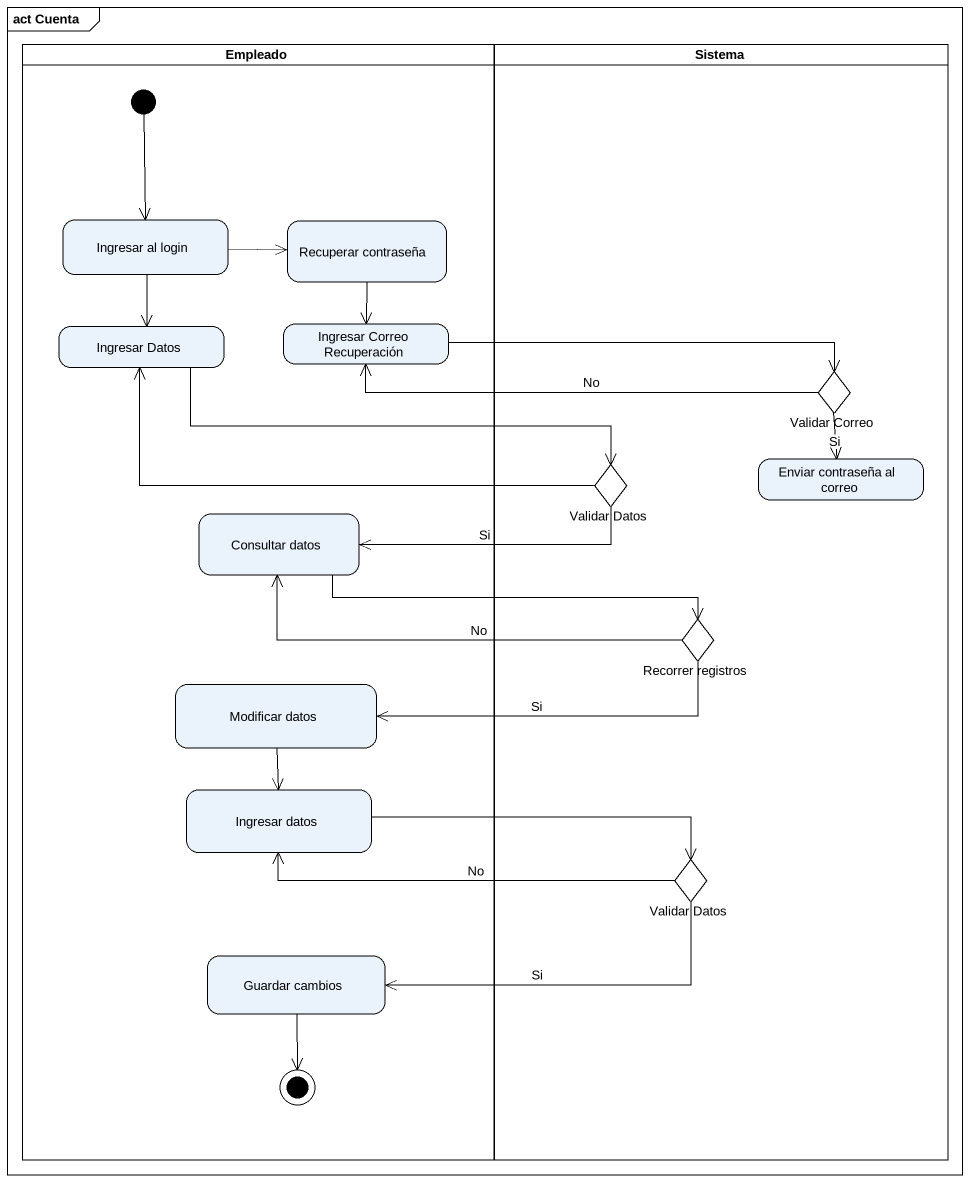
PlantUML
@startuml
mainframe act Cuenta
hide empty description
state Empleado <<partition>> {
  state "Ingresar al login" as Ingresar_al_login
  state "Recuperar contraseña" as Recuperar_contraseña
  state "Ingresar Correo Recuperación" as Ingresar_Correo_Recuperación
  state "Ingresar Datos" as Ingresar_Datos
  state "Consultar datos" as Consultar_datos
  state "Modificar datos" as Modificar_datos
  state "Ingresar datos" as Ingresar_datos
  state "Guardar cambios" as Guardar_cambios
  [*] --> Ingresar_al_login
  Guardar_cambios --> [*]
}
state Sistema <<partition>> {
  state "Validar Correo" as Validar_Correo <<choice>>
  state "Validar Datos" as Validar_Datos <<choice>>
  state "Enviar contraseña al correo" as Enviar_contraseña_al_correo
  state "Recorrer registros" as Recorrer_registros <<choice>>
  state "Validar Datos" as Validar_Datos_2 <<choice>>
}
Ingresar_al_login -right-> Recuperar_contraseña
Ingresar_al_login --> Ingresar_Datos
Recuperar_contraseña --> Ingresar_Correo_Recuperación
Ingresar_Correo_Recuperación -right-> Validar_Correo
Ingresar_Datos -right-> Validar_Datos
Validar_Correo -left-> Ingresar_Correo_Recuperación : No
Validar_Correo --> Enviar_contraseña_al_correo : Si
Validar_Datos -left-> Ingresar_Datos
Validar_Datos -left-> Consultar_datos : Si
Consultar_datos -right-> Recorrer_registros
Recorrer_registros -left-> Consultar_datos : No
Recorrer_registros -left-> Modificar_datos : Si
Modificar_datos --> Ingresar_datos
Ingresar_datos -right-> Validar_Datos_2
Validar_Datos_2 -left-> Ingresar_datos : No
Validar_Datos_2 -left-> Guardar_cambios : Si
@enduml
